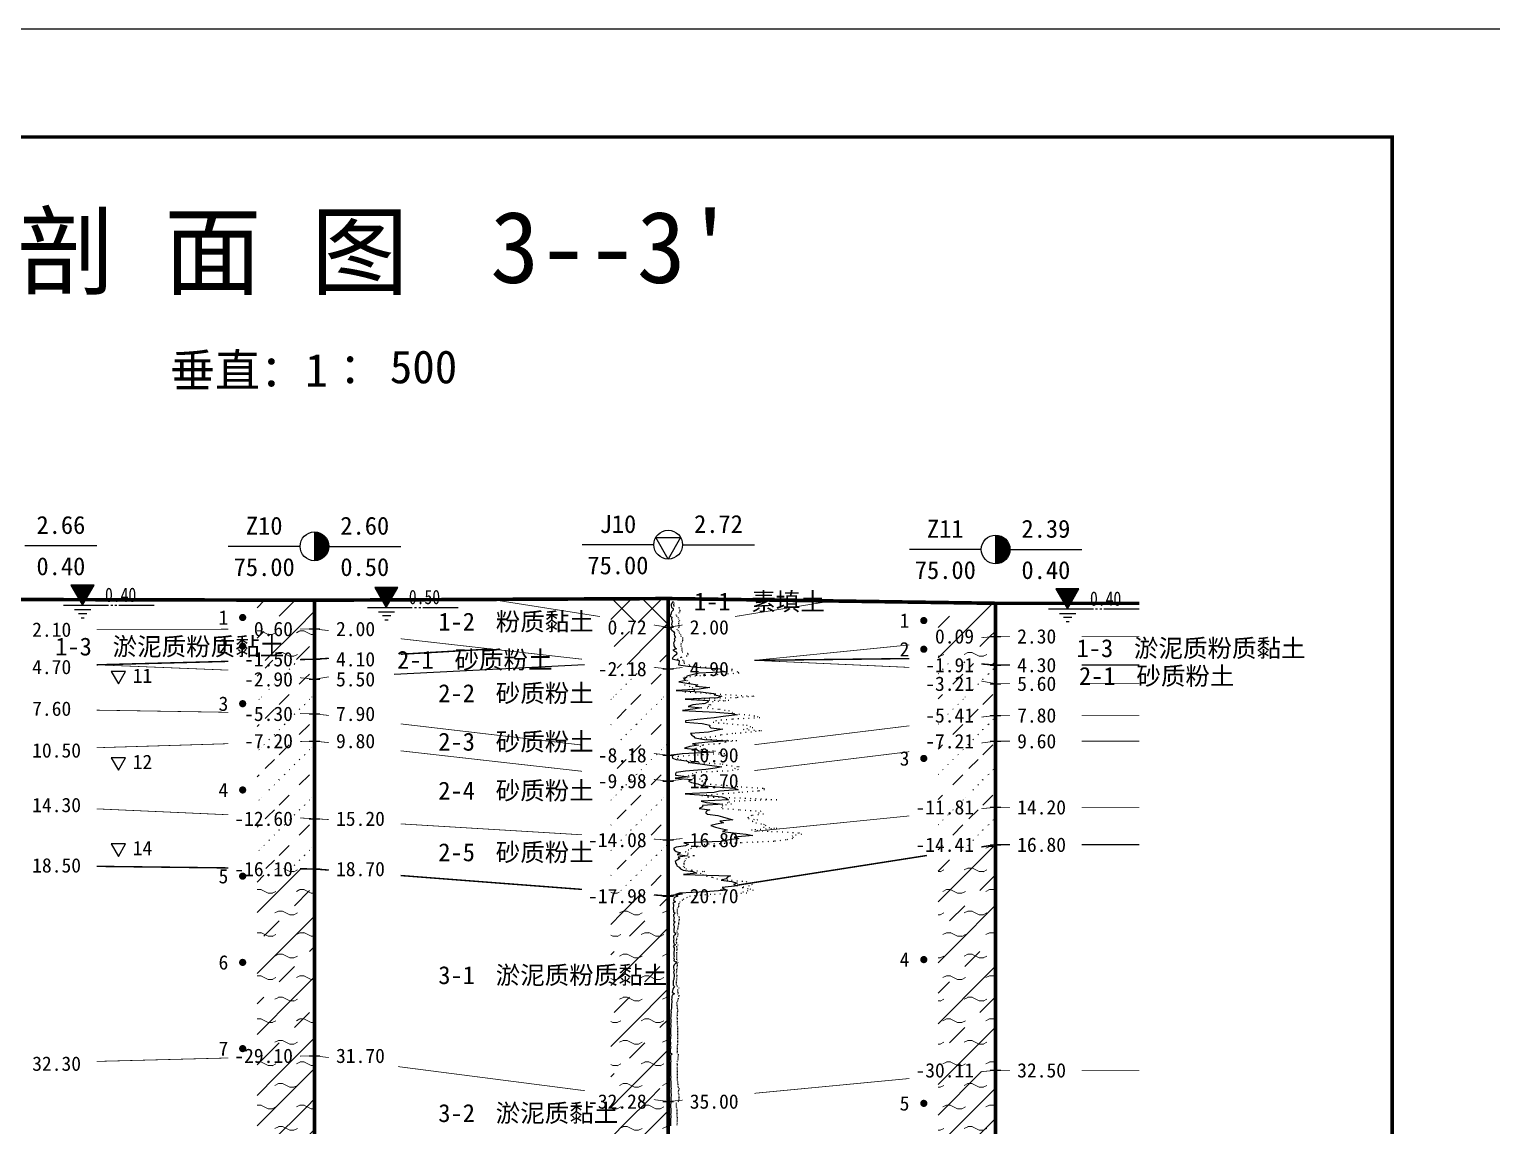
# Model space of a CAD drawing. Extents: x -37 to 3540, y -1485 to 297.
# Drawn here: x 1099 to 1302.6, y 144.4 to 297 of the extents above; entities that cross this region are included whole.
import ezdxf
from ezdxf.enums import TextEntityAlignment as Align

# ---------------------------------------------------------------- set-up
doc = ezdxf.new("R2010")
doc.units = 0
doc.linetypes.add('DOT', pattern=[6.35, 0, -6.35])
doc.layers.get('0').update_dxf_attribs({"linetype": 'CONTINUOUS'})
for name, color, linetype in [('CURVE', 200, 'CONTINUOUS'), ('FRAME', 7, 'CONTINUOUS'), ('HOLE', 41, 'CONTINUOUS'), ('SAMPLE', 1, 'CONTINUOUS'), ('STRATUM', 241, 'CONTINUOUS')]:
    doc.layers.add(name, color=color, linetype=linetype)
doc.layers.add('HATCH', color=7, linetype='CONTINUOUS', lineweight=13)
doc.styles.add('ST', font='')
doc.styles.get('ST').set_extended_font_data('SimSun')
pattern_1 = [(45, (888.7487, 0), (-4.24264, 4.24264), [10, 0]), (45, (889.8097, -3.182), (-2.12132, 6.36396), [3, -3])]
pattern_2 = [(45, (888.7487, 0), (-4.24264, 4.24264), [10, 0]), (45, (889.8097, -3.182), (-2.12132, 6.36396), [3, -3]), (26.565, (889.8228, -0.2536), (5.999823, 5.999812), [0.567, -12.849]), (0, (889.256, -0.2536), (0, 6), [0.567, -5.433]), (26.565, (887.1674, 0), (5.999823, 5.999812), [0.567, -12.849]), (0, (887.6745, 0.2536), (0, 6), [0.567, -5.433]), (153.435, (889.2558, -0.2536), (-5.999818, -5e-06), [1.134, -12.2826]), (26.565, (892.8228, 2.7464), (5.999823, 5.999812), [0.567, -12.849]), (0, (892.256, 2.7464), (0, 6), [0.567, -5.433]), (26.565, (890.1674, 3), (5.999823, 5.999812), [0.567, -12.849]), (0, (890.6745, 3.2536), (0, 6), [0.567, -5.433]), (153.435, (892.2558, 2.7464), (-5.999818, -5e-06), [1.134, -12.2826])]
pattern_3 = [(45, (888.7487, 0), (-7e-07, 6.99998), [1.97196, -7.92754]), (45, (891.5615, 2.829), (-7e-07, 6.99998), [1.99367, -7.90583]), (45, (893.816, 5.082), (-7e-07, 6.99998), [1.81361, -8.08588]), (26.56505, (888.7487, 3.5), (7, 7), [0.0965, -15.55598]), (36.8699, (889.4487, 4.2), (7, 7), [0.19775, -34.80225]), (315, (892.2487, 6.976), (6.99998, 1e-06), [0.03305, -9.86644]), (26.56505, (892.2487, 0), (7, 7), [0.14475, -15.50773]), (26.56505, (892.9487, 0.7), (7, 7), [0.10528, -15.5472]), (90, (893.299, 1.05), (-7, -5e-07), [0.02877, -6.97123]), (26.56505, (893.6487, 1.4), (7, 7), [0.09101, -31.21394]), (36.8699, (894.3487, 2.1), (7, 7), [0.11069, -34.88931]), (45, (895.0487, 2.8), (-2e-07, 6.99998), [0.10911, -9.79038]), (315, (895.663, 3.548), (6.99998, 1e-06), [0.03305, -9.86644]), (36.8699, (890.1487, 4.9), (7, 7), [0.10224, -34.89776]), (53.1301, (890.8487, 5.6), (14, 21), [0.13438, -34.86562]), (53.1301, (891.5487, 6.3), (14, 21), [0.12625, -34.87375])]
pattern_4 = [(45, (888.7487, 0), (-2.12132, 2.12132), [10, 0]), (26.565, (889.8228, -0.2536), (5.999823, 5.999812), [0.567, -12.849]), (0, (889.256, -0.2536), (0, 6), [0.567, -5.433]), (26.565, (887.1674, 0), (5.999823, 5.999812), [0.567, -12.849]), (0, (887.6745, 0.2536), (0, 6), [0.567, -5.433]), (153.435, (889.2558, -0.2536), (-5.999818, -5e-06), [1.134, -12.2826]), (26.565, (892.8228, 2.7464), (5.999823, 5.999812), [0.567, -12.849]), (0, (892.256, 2.7464), (0, 6), [0.567, -5.433]), (26.565, (890.1674, 3), (5.999823, 5.999812), [0.567, -12.849]), (0, (890.6745, 3.2536), (0, 6), [0.567, -5.433]), (153.435, (892.2558, 2.7464), (-5.999818, -5e-06), [1.134, -12.2826])]

# ---------------------------------------------------------------- blocks, each defined once
blk = doc.blocks.new('图头_剖面图A3')
at = {"style": 'ST'}
for s, height, p in [('工 程 地 质 剖 面 图', 10, (-15.09, 10.79)), ('比例尺：水平：1∶            垂直：1∶', 4.6, (-11.5, -5.76))]:
    blk.add_text(s, height=height, dxfattribs=at).set_placement(p, align=Align.MIDDLE_CENTER)
for tag, height, p in [('01_剖面号', 10, (64.41, 11.39)), ('02_横向比例', 4.6, (-18.82, -5.99)), ('03＿纵向比例', 4.6, (50.43, -5.28))]:
    blk.add_attdef(tag, text='', height=height, dxfattribs=at).set_placement(p, align=Align.MIDDLE_LEFT)
blk = doc.blocks.new('H_sam_hole')
blk.add_line((0, 2), (0, -2))
at = {"const_width": 2}
blk.add_lwpolyline([(0, -1, 0.414214), (1, 0, 0.414214), (0, 1, 1)], format="xyb", dxfattribs=at)
blk.add_circle((0, 0), 2)
blk = doc.blocks.new('H_cpt_hole')
for p, q in [((-1.73, 1), (1.73, 1)), ((0, -2), (-1.73, 1)), ((1.73, 1), (0, -2))]:
    blk.add_line(p, q)
blk.add_circle((0, 0), 2)
blk = doc.blocks.new('SampleSoilUndisturbed')
at = {"const_width": 0.5}
blk.add_lwpolyline([(-0.25, 0, 1), (0.25, 0, 1)], format="xyb", close=True, dxfattribs=at)
blk = doc.blocks.new('TrigonHollow')
blk.add_lwpolyline([(0, -1.15), (1, 0.58), (-1, 0.58)], close=True)
blk = doc.blocks.new('Gwl')
blk.add_lwpolyline([(0, 0, 0, 3.22, 0), (0, 2.79, 3.22, 3.22, 0)], format="xyseb")
blk.add_lwpolyline([(0, 0), (1.61, 2.79), (-1.61, 2.79)], close=True)
for points in [[(-2.63, 0), (3.61, 0)], [(3.93, 0), (4.21, 0)], [(4.53, 0), (4.8, 0)], [(5.09, 0), (9.99, 0)], [(-1.09, -0.61), (1.16, -0.61)], [(-0.54, -1.14), (0.61, -1.14)], [(-0.19, -1.74), (0.26, -1.74)]]:
    blk.add_lwpolyline(points)
at = {"style": 'ST', "width": 0.8}
blk.add_attdef('*GWL', (3.14, 0.45), '', height=2, dxfattribs=at)

msp = doc.modelspace()

# ---------------------------------------------------------------- hatches: boundary and pattern name
at = {"layer": 'HATCH'}
h = msp.add_hatch(dxfattribs=at)
h.set_pattern_fill('FZNT', color=32, style=0)
h.set_pattern_definition(pattern_1)
h.paths.add_polyline_path([(1138.69, 217.53), (1130.69, 217.55), (1130.69, 213.51), (1138.69, 213.53)])
h.paths.add_polyline_path([(1129.48, 212.04), (1136.18, 212.04), (1136.18, 214.97), (1129.48, 214.97)], flags=9)
h = msp.add_hatch(dxfattribs=at)
h.set_pattern_fill('STT', color=50, style=0)
h.set_pattern_definition([(45, (888.7487, 0), (-2.12132, 2.12132), [10, 0]), (135, (888.7487, 0), (-2.12132, -2.12132), [10, 0])])
h.paths.add_polyline_path([(1187.94, 217.76), (1179.94, 217.72), (1179.94, 215.02), (1187.94, 213.76)])
h.paths.add_polyline_path([(1178.73, 212.27), (1185.43, 212.27), (1185.43, 215.21), (1178.73, 215.21)], flags=9)
h = msp.add_hatch(dxfattribs=at)
h.set_pattern_fill('FZNT', color=32, style=0)
h.set_pattern_definition(pattern_1)
h.paths.add_polyline_path([(1233.53, 217.1), (1225.53, 217.22), (1225.53, 211.71), (1233.53, 212.5)])
h.paths.add_polyline_path([(1224.32, 211.02), (1231.02, 211.02), (1231.02, 213.95), (1224.32, 213.95)], flags=9)
h = msp.add_hatch(dxfattribs=at)
h.set_pattern_fill('YNFNT', color=251, style=0)
h.set_pattern_definition(pattern_2)
h.paths.add_polyline_path([(1138.69, 213.53), (1130.69, 213.51), (1130.69, 209.12), (1138.69, 209.32)])
h.paths.add_polyline_path([(1128.05, 207.84), (1136.18, 207.84), (1136.18, 210.77), (1128.05, 210.77)], flags=9)
h.paths.add_polyline_path([(1129.48, 212.04), (1136.18, 212.04), (1136.18, 214.97), (1129.48, 214.97)], flags=9)
h = msp.add_hatch(dxfattribs=at)
h.set_pattern_fill('FZNT', color=32, style=0)
h.set_pattern_definition(pattern_1)
h.paths.add_polyline_path([(1187.94, 213.76), (1179.94, 215.02), (1179.94, 208.86), (1187.94, 207.96)])
h.paths.add_polyline_path([(1154.49, 208.75), (1181.16, 208.75), (1181.16, 213.69), (1154.49, 213.69)], flags=9)
h.paths.add_polyline_path([(1177.3, 206.47), (1185.43, 206.47), (1185.43, 209.41), (1177.3, 209.41)], flags=9)
h.paths.add_polyline_path([(1178.73, 212.27), (1185.43, 212.27), (1185.43, 215.21), (1178.73, 215.21)], flags=9)
h = msp.add_hatch(dxfattribs=at)
h.set_pattern_fill('YNFNT', color=251, style=0)
h.set_pattern_definition(pattern_2)
h.paths.add_polyline_path([(1233.53, 212.5), (1225.53, 211.71), (1225.53, 209.11), (1233.53, 208.5)])
h.paths.add_polyline_path([(1224.94, 207.08), (1231.52, 207.08), (1231.52, 210.72), (1224.94, 210.72)], flags=9)
h.paths.add_polyline_path([(1224.94, 207.85), (1231.52, 207.85), (1231.52, 211.52), (1224.94, 211.52)], flags=9)
h.paths.add_polyline_path([(1222.89, 207.02), (1231.02, 207.02), (1231.02, 209.95), (1222.89, 209.95)], flags=9)
h.paths.add_polyline_path([(1224.32, 211.02), (1231.02, 211.02), (1231.02, 213.95), (1224.32, 213.95)], flags=9)
h = msp.add_hatch(dxfattribs=at)
h.set_pattern_fill('SZFT', color=52, style=0)
h.set_pattern_definition(pattern_3)
h.paths.add_polyline_path([(1138.69, 209.32), (1130.69, 209.12), (1130.69, 207.38), (1138.69, 206.53)])
h.paths.add_polyline_path([(1128.05, 205.04), (1136.18, 205.04), (1136.18, 207.97), (1128.05, 207.97)], flags=9)
h.paths.add_polyline_path([(1128.05, 207.84), (1136.18, 207.84), (1136.18, 210.77), (1128.05, 210.77)], flags=9)
h = msp.add_hatch(dxfattribs=at)
h.set_pattern_fill('SZFT', color=52, style=0)
h.set_pattern_definition(pattern_3)
h.paths.add_polyline_path([(1233.53, 208.5), (1225.53, 209.11), (1225.53, 207.42), (1233.53, 205.91)])
h.paths.add_polyline_path([(1224.94, 207.08), (1231.52, 207.08), (1231.52, 210.72), (1224.94, 210.72)], flags=9)
h.paths.add_polyline_path([(1224.94, 207.85), (1231.52, 207.85), (1231.52, 211.52), (1224.94, 211.52)], flags=9)
h.paths.add_polyline_path([(1222.89, 204.42), (1231.02, 204.42), (1231.02, 207.35), (1222.89, 207.35)], flags=9)
h.paths.add_polyline_path([(1222.89, 207.02), (1231.02, 207.02), (1231.02, 209.95), (1222.89, 209.95)], flags=9)
h = msp.add_hatch(dxfattribs=at)
h.set_pattern_fill('SZFT', color=52, style=0)
h.set_pattern_definition(pattern_3)
h.paths.add_polyline_path([(1138.69, 206.53), (1130.69, 207.38), (1130.69, 201.86), (1138.69, 201.72)])
h.paths.add_polyline_path([(1128.05, 200.24), (1136.18, 200.24), (1136.18, 203.17), (1128.05, 203.17)], flags=9)
h.paths.add_polyline_path([(1128.05, 205.04), (1136.18, 205.04), (1136.18, 207.97), (1128.05, 207.97)], flags=9)
h = msp.add_hatch(dxfattribs=at)
h.set_pattern_fill('SZFT', color=52, style=0)
h.set_pattern_definition(pattern_3)
h.paths.add_polyline_path([(1187.94, 207.96), (1179.94, 208.86), (1179.94, 196.9), (1187.94, 195.96)])
h.paths.add_polyline_path([(1177.3, 194.47), (1185.43, 194.47), (1185.43, 197.41), (1177.3, 197.41)], flags=9)
h.paths.add_polyline_path([(1177.3, 206.47), (1185.43, 206.47), (1185.43, 209.41), (1177.3, 209.41)], flags=9)
h = msp.add_hatch(dxfattribs=at)
h.set_pattern_fill('SZFT', color=52, style=0)
h.set_pattern_definition(pattern_3)
h.paths.add_polyline_path([(1233.53, 205.91), (1225.53, 207.42), (1225.53, 200.53), (1233.53, 201.5)])
h.paths.add_polyline_path([(1222.89, 200.02), (1231.01, 200.02), (1231.01, 202.94), (1222.89, 202.94)], flags=9)
h.paths.add_polyline_path([(1222.89, 204.42), (1231.02, 204.42), (1231.02, 207.35), (1222.89, 207.35)], flags=9)
h = msp.add_hatch(dxfattribs=at)
h.set_pattern_fill('SZFT', color=52, style=0)
h.set_pattern_definition(pattern_3)
h.paths.add_polyline_path([(1138.69, 201.72), (1130.69, 201.86), (1130.69, 197.68), (1138.69, 197.93)])
h.paths.add_polyline_path([(1128.05, 196.44), (1136.18, 196.44), (1136.18, 199.37), (1128.05, 199.37)], flags=9)
h.paths.add_polyline_path([(1128.05, 200.24), (1136.18, 200.24), (1136.18, 203.17), (1128.05, 203.17)], flags=9)
h = msp.add_hatch(dxfattribs=at)
h.set_pattern_fill('SZFT', color=52, style=0)
h.set_pattern_definition(pattern_3)
h.paths.add_polyline_path([(1233.53, 201.5), (1225.53, 200.53), (1225.53, 196.93), (1233.53, 197.91)])
h.paths.add_polyline_path([(1222.89, 196.42), (1231.01, 196.42), (1231.01, 199.34), (1222.89, 199.34)], flags=9)
h.paths.add_polyline_path([(1222.89, 200.02), (1231.01, 200.02), (1231.01, 202.94), (1222.89, 202.94)], flags=9)
h = msp.add_hatch(dxfattribs=at)
h.set_pattern_fill('SZFT', color=52, style=0)
h.set_pattern_definition(pattern_3)
h.paths.add_polyline_path([(1138.69, 197.93), (1130.69, 197.68), (1130.69, 187.49), (1138.69, 187.12)])
h.paths.add_polyline_path([(1126.62, 185.64), (1136.18, 185.64), (1136.18, 188.57), (1126.62, 188.57)], flags=9)
h.paths.add_polyline_path([(1128.05, 196.44), (1136.18, 196.44), (1136.18, 199.37), (1128.05, 199.37)], flags=9)
h = msp.add_hatch(dxfattribs=at)
h.set_pattern_fill('SZFT', color=52, style=0)
h.set_pattern_definition(pattern_3)
h.paths.add_polyline_path([(1233.53, 197.91), (1225.53, 196.93), (1225.53, 187.91), (1233.53, 188.71)])
h.paths.add_polyline_path([(1221.46, 187.22), (1231.02, 187.22), (1231.02, 190.15), (1221.46, 190.15)], flags=9)
h.paths.add_polyline_path([(1222.89, 196.42), (1231.01, 196.42), (1231.01, 199.34), (1222.89, 199.34)], flags=9)
h = msp.add_hatch(dxfattribs=at)
h.set_pattern_fill('SZFT', color=52, style=0)
h.set_pattern_definition(pattern_3)
h.paths.add_polyline_path([(1187.94, 195.96), (1179.94, 196.9), (1179.94, 193.26), (1187.94, 192.36)])
h.paths.add_polyline_path([(1177.3, 190.87), (1185.43, 190.87), (1185.43, 193.81), (1177.3, 193.81)], flags=9)
h.paths.add_polyline_path([(1177.3, 194.47), (1185.43, 194.47), (1185.43, 197.41), (1177.3, 197.41)], flags=9)
h = msp.add_hatch(dxfattribs=at)
h.set_pattern_fill('SZFT', color=52, style=0)
h.set_pattern_definition(pattern_3)
h.paths.add_polyline_path([(1187.94, 192.36), (1179.94, 193.26), (1179.94, 184.64), (1187.94, 184.16)])
h.paths.add_polyline_path([(1175.87, 182.67), (1185.43, 182.67), (1185.43, 185.61), (1175.87, 185.61)], flags=9)
h.paths.add_polyline_path([(1177.3, 190.87), (1185.43, 190.87), (1185.43, 193.81), (1177.3, 193.81)], flags=9)
h = msp.add_hatch(dxfattribs=at)
h.set_pattern_fill('SZFT', color=52, style=0)
h.set_pattern_definition(pattern_3)
h.paths.add_polyline_path([(1233.53, 188.71), (1225.53, 187.91), (1225.53, 182.25), (1233.53, 183.5)])
h.paths.add_polyline_path([(1221.46, 182.02), (1231.01, 182.02), (1231.01, 184.94), (1221.46, 184.94)], flags=9)
h.paths.add_polyline_path([(1221.46, 187.22), (1231.02, 187.22), (1231.02, 190.15), (1221.46, 190.15)], flags=9)
h = msp.add_hatch(dxfattribs=at)
h.set_pattern_fill('SZFT', color=52, style=0)
h.set_pattern_definition(pattern_3)
h.paths.add_polyline_path([(1138.69, 187.12), (1130.69, 187.49), (1130.69, 180.22), (1138.69, 180.12)])
h.paths.add_polyline_path([(1126.62, 178.64), (1136.18, 178.64), (1136.18, 181.57), (1126.62, 181.57)], flags=9)
h.paths.add_polyline_path([(1126.62, 185.64), (1136.18, 185.64), (1136.18, 188.57), (1126.62, 188.57)], flags=9)
h = msp.add_hatch(dxfattribs=at)
h.set_pattern_fill('SZFT', color=52, style=0)
h.set_pattern_definition(pattern_3)
h.paths.add_polyline_path([(1187.94, 184.16), (1179.94, 184.64), (1179.94, 176.97), (1187.94, 176.36)])
h.paths.add_polyline_path([(1175.87, 174.87), (1185.43, 174.87), (1185.43, 177.81), (1175.87, 177.81)], flags=9)
h.paths.add_polyline_path([(1175.87, 182.67), (1185.43, 182.67), (1185.43, 185.61), (1175.87, 185.61)], flags=9)
h = msp.add_hatch(dxfattribs=at)
h.set_pattern_fill('YNFNT', color=251, style=0)
h.set_pattern_definition(pattern_2)
h.paths.add_polyline_path([(1233.53, 183.5), (1225.53, 182.25), (1225.53, 151.34), (1233.53, 152.1)])
h.paths.add_polyline_path([(1221.46, 150.62), (1231.02, 150.62), (1231.02, 153.55), (1221.46, 153.55)], flags=9)
h.paths.add_polyline_path([(1221.46, 182.02), (1231.01, 182.02), (1231.01, 184.94), (1221.46, 184.94)], flags=9)
h = msp.add_hatch(dxfattribs=at)
h.set_pattern_fill('YNFNT', color=251, style=0)
h.set_pattern_definition(pattern_2)
h.paths.add_polyline_path([(1138.69, 180.12), (1130.69, 180.22), (1130.69, 153.92), (1138.69, 154.12)])
h.paths.add_polyline_path([(1126.62, 152.64), (1136.18, 152.64), (1136.18, 155.57), (1126.62, 155.57)], flags=9)
h.paths.add_polyline_path([(1126.62, 178.64), (1136.18, 178.64), (1136.18, 181.57), (1126.62, 181.57)], flags=9)
h = msp.add_hatch(dxfattribs=at)
h.set_pattern_fill('YNFNT', color=251, style=0)
h.set_pattern_definition(pattern_2)
h.paths.add_polyline_path([(1187.94, 176.36), (1179.94, 176.97), (1179.94, 148.79), (1187.94, 147.76)])
h.paths.add_polyline_path([(1163.11, 162.92), (1189.78, 162.92), (1189.78, 167.86), (1163.11, 167.86)], flags=9)
h.paths.add_polyline_path([(1175.87, 146.27), (1185.43, 146.27), (1185.43, 149.21), (1175.87, 149.21)], flags=9)
h.paths.add_polyline_path([(1175.87, 174.87), (1185.43, 174.87), (1185.43, 177.81), (1175.87, 177.81)], flags=9)
h = msp.add_hatch(dxfattribs=at)
h.set_pattern_fill('YNNT', color=251, style=0)
h.set_pattern_definition(pattern_4)
h.paths.add_polyline_path([(1138.69, 154.12), (1130.69, 153.92), (1130.69, 141.91), (1138.69, 141.93)])
h.paths.add_polyline_path([(1126.62, 140.44), (1136.18, 140.44), (1136.18, 143.37), (1126.62, 143.37)], flags=9)
h.paths.add_polyline_path([(1126.62, 152.64), (1136.18, 152.64), (1136.18, 155.57), (1126.62, 155.57)], flags=9)
h = msp.add_hatch(dxfattribs=at)
h.set_pattern_fill('YNNT', color=251, style=0)
h.set_pattern_definition(pattern_4)
h.paths.add_polyline_path([(1233.53, 152.1), (1225.53, 151.34), (1225.53, 141.8), (1233.53, 142.71)])
h.paths.add_polyline_path([(1221.46, 141.22), (1231.02, 141.22), (1231.02, 144.15), (1221.46, 144.15)], flags=9)
h.paths.add_polyline_path([(1221.46, 150.62), (1231.02, 150.62), (1231.02, 153.55), (1221.46, 153.55)], flags=9)
h = msp.add_hatch(dxfattribs=at)
h.set_pattern_fill('YNNT', color=251, style=0)
h.set_pattern_definition(pattern_4)
h.paths.add_polyline_path([(1187.94, 147.76), (1179.94, 148.79), (1179.94, 138.27), (1187.94, 137.56)])
h.paths.add_polyline_path([(1163.12, 143.73), (1182.62, 143.73), (1182.62, 148.62), (1163.12, 148.62)], flags=9)
h.paths.add_polyline_path([(1175.87, 136.07), (1185.43, 136.07), (1185.43, 139.01), (1175.87, 139.01)], flags=9)
h.paths.add_polyline_path([(1175.87, 146.27), (1185.43, 146.27), (1185.43, 149.21), (1175.87, 149.21)], flags=9)

# ---------------------------------------------------------------- linework, layer by layer
at = {"layer": 'CURVE', "color": 30, "linetype": 'Continuous'}
msp.add_lwpolyline([(1188.53, 217.36), (1188.49, 217.16), (1188.34, 216.96), (1188.36, 216.76), (1188.41, 216.56), (1188.65, 216.36), (1188.63, 216.16), (1188.43, 215.96), (1188.37, 215.76), (1188.31, 215.56), (1188.17, 215.36), (1188.43, 215.16), (1188.38, 214.96), (1188.46, 214.76), (1188.52, 214.56), (1188.45, 214.36), (1188.42, 214.16), (1188.48, 213.96), (1188.47, 213.76), (1188.25, 213.56), (1188.43, 213.36), (1188.69, 213.16), (1188.81, 212.96), (1188.76, 212.76), (1188.84, 212.56), (1188.94, 212.36), (1188.77, 212.16), (1188.88, 211.96), (1188.79, 211.76), (1188.66, 211.56), (1188.71, 211.36), (1188.72, 211.16), (1188.85, 210.96), (1189.09, 210.76), (1188.58, 210.56), (1189, 210.36), (1189.12, 210.16), (1189.1, 209.96), (1188.75, 209.76), (1188.6, 209.56), (1188.49, 209.36), (1189.48, 209.16), (1189.45, 208.96), (1189.42, 208.76), (1189.39, 208.56), (1190.69, 208.36), (1192.44, 208.16), (1195.32, 207.96), (1195.28, 207.76), (1196.04, 207.56), (1192.26, 207.36), (1191.26, 207.16), (1190.54, 206.96), (1190.49, 206.76), (1190.1, 206.56), (1190.43, 206.36), (1189.42, 206.16), (1190.81, 205.96), (1192.07, 205.76), (1191.73, 205.56), (1193.75, 205.36), (1192.25, 205.16), (1189.06, 204.96), (1192.45, 204.76), (1194.28, 204.56), (1194.35, 204.36), (1195.39, 204.16), (1194.81, 203.96), (1190.3, 203.76), (1193.56, 203.56), (1193.4, 203.36), (1193.09, 203.16), (1191.37, 202.96), (1190.74, 202.76), (1192.62, 202.56), (1191.35, 202.36), (1189.93, 202.16), (1194.58, 201.96), (1196.84, 201.76), (1197.55, 201.56), (1195.6, 201.36), (1194.32, 201.16), (1192.38, 200.96), (1190.34, 200.76), (1190.34, 200.56), (1192.69, 200.36), (1193.75, 200.16), (1193.71, 199.96), (1193.88, 199.76), (1195.55, 199.56), (1194.38, 199.36), (1193.53, 199.16), (1191.05, 198.96), (1191.25, 198.76), (1191.53, 198.56), (1191.67, 198.36), (1192.99, 198.16), (1196.37, 197.96), (1193.45, 197.76), (1191.31, 197.56), (1192.18, 197.36), (1190.94, 197.16), (1190.22, 196.96), (1191.95, 196.76), (1192.14, 196.56), (1194.29, 196.36), (1189.92, 196.16), (1188.71, 195.96), (1188.5, 195.76), (1188.56, 195.56), (1189.05, 195.36), (1190.49, 195.16), (1190.96, 194.96), (1192.37, 194.76), (1193.71, 194.56), (1195.43, 194.36), (1194.48, 194.16), (1193.19, 193.96), (1190.37, 193.76), (1189.04, 193.56), (1188.94, 193.36), (1188.98, 193.16), (1190.88, 192.96), (1188.92, 192.76), (1191.28, 192.56), (1190.79, 192.36), (1191.18, 192.16), (1192.05, 191.96), (1192.61, 191.76), (1194.53, 191.56), (1197.17, 191.36), (1197.68, 191.16), (1195.09, 190.96), (1194.32, 190.76), (1190.29, 190.56), (1193.61, 190.36), (1195.43, 190.16), (1196.01, 189.96), (1196.32, 189.76), (1192.51, 189.56), (1193.26, 189.36), (1195.53, 189.16), (1192.74, 188.96), (1192.74, 188.76), (1192.27, 188.56), (1193.75, 188.36), (1193.24, 188.16), (1193.18, 187.96), (1193.43, 187.76), (1194.87, 187.56), (1195.48, 187.36), (1196.3, 187.16), (1196.93, 186.96), (1195.11, 186.76), (1195.63, 186.56), (1194.65, 186.36), (1193.89, 186.16), (1194.53, 185.96), (1195.28, 185.76), (1196.16, 185.56), (1195.49, 185.36), (1197.05, 185.16), (1198.79, 184.96), (1199.74, 184.76), (1197.14, 184.56), (1197.79, 184.36), (1196.48, 184.16), (1195.35, 183.96), (1190.14, 183.76), (1190.77, 183.56), (1190.33, 183.36), (1189.04, 183.16), (1188.68, 182.96), (1188.83, 182.76), (1189.04, 182.56), (1189.66, 182.36), (1189.17, 182.16), (1190.64, 181.96), (1189.32, 181.76), (1189.57, 181.56), (1189.17, 181.36), (1188.93, 181.16), (1188.96, 180.96), (1189.1, 180.76), (1189.14, 180.56), (1189.46, 180.36), (1189.67, 180.16), (1190.03, 179.96), (1191.35, 179.76), (1191.94, 179.56), (1190.08, 179.36), (1196.62, 179.16), (1196.2, 178.96), (1196.02, 178.76), (1195.3, 178.56), (1196.81, 178.36), (1197.54, 178.16), (1197.04, 177.96), (1197.58, 177.76), (1195.45, 177.56), (1195.72, 177.36), (1196.14, 177.16), (1193.14, 176.96), (1189.52, 176.76), (1188.96, 176.56), (1189.28, 176.36), (1188.79, 176.16), (1188.72, 175.96), (1188.66, 175.76), (1188.95, 175.56), (1188.6, 175.36), (1188.67, 175.16), (1188.68, 174.96), (1188.63, 174.76), (1188.64, 174.56), (1188.66, 174.36), (1188.68, 174.16), (1188.92, 173.96), (1188.66, 173.76), (1188.69, 173.56), (1188.75, 173.36), (1188.71, 173.16), (1188.69, 172.96), (1188.92, 172.76), (1188.74, 172.56), (1188.69, 172.36), (1188.77, 172.16), (1188.75, 171.96), (1188.74, 171.76), (1188.71, 171.56), (1188.72, 171.36), (1189.02, 171.16), (1188.85, 170.96), (1188.69, 170.76), (1188.69, 170.56), (1188.72, 170.36), (1188.69, 170.16), (1188.69, 169.96), (1188.71, 169.76), (1188.95, 169.56), (1188.65, 169.36), (1188.77, 169.16), (1188.75, 168.96), (1188.78, 168.76), (1188.74, 168.56), (1188.72, 168.36), (1188.72, 168.16), (1188.75, 167.96), (1188.7, 167.76), (1188.75, 167.56), (1188.73, 167.36), (1189.08, 167.16), (1188.96, 166.96), (1188.76, 166.76), (1188.68, 166.56), (1188.68, 166.36), (1188.72, 166.16), (1188.79, 165.96), (1188.69, 165.76), (1188.72, 165.56), (1188.77, 165.36), (1188.76, 165.16), (1188.72, 164.96), (1188.71, 164.76), (1188.65, 164.56), (1188.62, 164.36), (1188.63, 164.16), (1188.61, 163.96), (1188.8, 163.76), (1188.69, 163.56), (1188.58, 163.36), (1188.53, 163.16), (1188.48, 162.96), (1188.81, 162.76), (1188.48, 162.56), (1188.47, 162.36), (1188.45, 162.16), (1188.42, 161.96), (1188.43, 161.76), (1188.43, 161.56), (1188.4, 161.36), (1188.42, 161.16), (1188.41, 160.96), (1188.39, 160.76), (1188.37, 160.56), (1188.33, 160.36), (1188.36, 160.16), (1188.33, 159.96), (1188.3, 159.76), (1188.32, 159.56), (1188.26, 159.36), (1188.29, 159.16), (1188.31, 158.96), (1188.29, 158.76), (1188.26, 158.56), (1188.29, 158.36), (1188.29, 158.16), (1188.28, 157.96), (1188.26, 157.76), (1188.28, 157.56), (1188.25, 157.36), (1188.26, 157.16), (1188.3, 156.96), (1188.26, 156.76), (1188.25, 156.56), (1188.22, 156.36), (1188.23, 156.16), (1188.26, 155.96), (1188.24, 155.76), (1188.23, 155.56), (1188.29, 155.36), (1188.24, 155.16), (1188.21, 154.96), (1188.23, 154.76), (1188.21, 154.56), (1188.48, 154.36), (1188.26, 154.16), (1188.26, 153.96), (1188.26, 153.76), (1188.28, 153.56), (1188.29, 153.36), (1188.27, 153.16), (1188.27, 152.96), (1188.25, 152.76), (1188.26, 152.56), (1188.26, 152.36), (1188.28, 152.16), (1188.26, 151.96), (1188.25, 151.76), (1188.28, 151.56), (1188.27, 151.36), (1188.3, 151.16), (1188.27, 150.96), (1188.24, 150.76), (1188.3, 150.56), (1188.33, 150.36), (1188.3, 150.16), (1188.32, 149.96), (1188.33, 149.76), (1188.34, 149.56), (1188.29, 149.36), (1188.32, 149.16), (1188.33, 148.96), (1188.36, 148.76), (1188.34, 148.56), (1188.3, 148.36), (1188.32, 148.16), (1188.31, 147.96), (1188.3, 147.76), (1188.31, 147.56), (1188.26, 147.36), (1188.26, 147.16), (1188.28, 146.96), (1188.33, 146.76), (1188.32, 146.56), (1188.31, 146.36), (1188.33, 146.16), (1188.27, 145.96), (1188.3, 145.76), (1188.3, 145.56), (1188.26, 145.36), (1188.27, 145.16), (1188.25, 144.96), (1188.26, 144.76), (1188.26, 144.56), (1188.28, 144.36)], dxfattribs=at)
at = {"layer": 'CURVE', "color": 100, "linetype": 'DOT', "ltscale": 0.1}
msp.add_lwpolyline([(1188.63, 217.36), (1188.74, 217.16), (1188.7, 216.96), (1188.7, 216.76), (1189.41, 216.56), (1189.49, 216.36), (1189.58, 216.16), (1189.56, 215.96), (1189.46, 215.76), (1189, 215.56), (1189.11, 215.36), (1189.29, 215.16), (1189.37, 214.96), (1189.53, 214.76), (1189.42, 214.56), (1189.36, 214.36), (1189.37, 214.16), (1189.43, 213.96), (1189.47, 213.76), (1189.15, 213.56), (1189.29, 213.36), (1189.42, 213.16), (1189.5, 212.96), (1189.65, 212.76), (1189.68, 212.56), (1189.93, 212.36), (1189.92, 212.16), (1189.91, 211.96), (1189.92, 211.76), (1189.73, 211.56), (1189.68, 211.36), (1189.7, 211.16), (1189.8, 210.96), (1189.85, 210.76), (1189.78, 210.56), (1189.87, 210.36), (1190.61, 210.16), (1190.72, 209.96), (1190.56, 209.76), (1189.68, 209.56), (1189.21, 209.36), (1190.09, 209.16), (1190.1, 208.96), (1190.11, 208.76), (1190.86, 208.56), (1190.91, 208.36), (1193.86, 208.16), (1196.8, 207.96), (1196.77, 207.76), (1197.68, 207.56), (1197.77, 207.36), (1194.66, 207.16), (1191.76, 206.96), (1190.03, 206.76), (1190.11, 206.56), (1190.61, 206.36), (1190.83, 206.16), (1190.94, 205.96), (1190.22, 205.76), (1190.87, 205.56), (1191.3, 205.36), (1191.53, 205.16), (1191.63, 204.96), (1190.25, 204.76), (1193.72, 204.56), (1196.63, 204.36), (1199.86, 204.16), (1197.43, 203.96), (1190.69, 203.76), (1196.4, 203.56), (1193.5, 203.36), (1192.87, 203.16), (1193.87, 202.96), (1193.54, 202.76), (1193.38, 202.56), (1195.07, 202.36), (1196.33, 202.16), (1196.83, 201.96), (1197.05, 201.76), (1199.16, 201.56), (1200.31, 201.36), (1200.69, 201.16), (1196.85, 200.96), (1194.62, 200.76), (1194.19, 200.56), (1196.12, 200.36), (1198.85, 200.16), (1199.31, 199.96), (1199.72, 199.76), (1198.38, 199.56), (1200.94, 199.36), (1199.55, 199.16), (1196.91, 198.96), (1195.26, 198.76), (1194.59, 198.56), (1192.49, 198.36), (1193.9, 198.16), (1197.48, 197.96), (1195.88, 197.76), (1195.1, 197.56), (1192.7, 197.36), (1192.43, 197.16), (1191.79, 196.96), (1192.63, 196.76), (1194.39, 196.56), (1194.97, 196.36), (1195.77, 196.16), (1191.6, 195.96), (1189.33, 195.76), (1189.17, 195.56), (1189.65, 195.36), (1191.05, 195.16), (1190.71, 194.96), (1195.44, 194.76), (1196.03, 194.56), (1197.83, 194.36), (1197.17, 194.16), (1197.67, 193.96), (1196.3, 193.76), (1191.87, 193.56), (1191.38, 193.36), (1190.76, 193.16), (1190.63, 192.96), (1191.56, 192.76), (1193.43, 192.56), (1192.6, 192.36), (1192.88, 192.16), (1193.07, 191.96), (1196.09, 191.76), (1198.11, 191.56), (1201.24, 191.36), (1201.35, 191.16), (1200.49, 190.96), (1197.85, 190.76), (1195.54, 190.56), (1192.63, 190.36), (1193.49, 190.16), (1199.35, 189.96), (1203.06, 189.76), (1197.22, 189.56), (1196.16, 189.36), (1196.75, 189.16), (1195.53, 188.96), (1195.34, 188.76), (1195.49, 188.56), (1197.91, 188.36), (1200.82, 188.16), (1200.53, 187.96), (1201.23, 187.76), (1199.54, 187.56), (1199.05, 187.36), (1199.1, 187.16), (1200.37, 186.96), (1199.61, 186.76), (1200.13, 186.56), (1201.22, 186.36), (1201.55, 186.16), (1201.2, 185.96), (1203.06, 185.76), (1199.54, 185.56), (1202.33, 185.36), (1206.16, 185.16), (1206.5, 184.96), (1205.22, 184.76), (1205.34, 184.56), (1205.26, 184.36), (1204.32, 184.16), (1202.65, 183.96), (1198.06, 183.76), (1192.96, 183.56), (1193.14, 183.36), (1191.91, 183.16), (1191.15, 182.96), (1190.81, 182.76), (1190.32, 182.56), (1190.68, 182.36), (1190.63, 182.16), (1191.6, 181.96), (1190.79, 181.76), (1190.45, 181.56), (1190.31, 181.36), (1190.21, 181.16), (1190.12, 180.96), (1190.15, 180.76), (1190.03, 180.56), (1190.17, 180.36), (1190.38, 180.16), (1191.21, 179.96), (1193.01, 179.76), (1192.39, 179.56), (1192.73, 179.36), (1193.25, 179.16), (1194.11, 178.96), (1194.69, 178.76), (1196.75, 178.56), (1198.82, 178.36), (1198.98, 178.16), (1199.64, 177.96), (1199.2, 177.76), (1198.26, 177.56), (1199.32, 177.36), (1199.77, 177.16), (1198.31, 176.96), (1198.89, 176.76), (1193.89, 176.56), (1191, 176.36), (1190.6, 176.16), (1190.11, 175.96), (1189.92, 175.76), (1189.55, 175.56), (1189.42, 175.36), (1189.38, 175.16), (1189.37, 174.96), (1189.35, 174.76), (1189.19, 174.56), (1189.18, 174.36), (1189.21, 174.16), (1189.2, 173.96), (1189.24, 173.76), (1189.38, 173.56), (1189.45, 173.36), (1189.49, 173.16), (1189.46, 172.96), (1189.39, 172.76), (1189.36, 172.56), (1189.38, 172.36), (1189.31, 172.16), (1189.29, 171.96), (1189.27, 171.76), (1189.1, 171.56), (1189.15, 171.36), (1189.28, 171.16), (1189.26, 170.96), (1189.22, 170.76), (1189.11, 170.56), (1189.08, 170.36), (1189.07, 170.16), (1189.07, 169.96), (1189.09, 169.76), (1189.28, 169.56), (1189.11, 169.36), (1189.13, 169.16), (1189.16, 168.96), (1189.12, 168.76), (1189.11, 168.56), (1189.09, 168.36), (1189.08, 168.16), (1189.08, 167.96), (1189.1, 167.76), (1189.08, 167.56), (1189.13, 167.36), (1189.26, 167.16), (1189.2, 166.96), (1189.17, 166.76), (1189.17, 166.56), (1189.13, 166.36), (1189.11, 166.16), (1189.09, 165.96), (1189.09, 165.76), (1189.05, 165.56), (1189.12, 165.36), (1189.12, 165.16), (1189.09, 164.96), (1189.09, 164.76), (1189.07, 164.56), (1189.04, 164.36), (1189.04, 164.16), (1189.09, 163.96), (1189.18, 163.76), (1189.42, 163.56), (1189.25, 163.36), (1189.24, 163.16), (1189.27, 162.96), (1189.28, 162.76), (1189.43, 162.56), (1189.41, 162.36), (1189.35, 162.16), (1189.27, 161.96), (1189.26, 161.76), (1189.09, 161.56), (1189.13, 161.36), (1189.15, 161.16), (1189.17, 160.96), (1189.2, 160.76), (1189.22, 160.56), (1189.23, 160.36), (1189.2, 160.16), (1189.19, 159.96), (1189.2, 159.76), (1189.16, 159.56), (1189.17, 159.36), (1189.17, 159.16), (1189.2, 158.96), (1189.19, 158.76), (1189.19, 158.56), (1189.21, 158.36), (1189.22, 158.16), (1189.23, 157.96), (1189.25, 157.76), (1189.23, 157.56), (1189.24, 157.36), (1189.24, 157.16), (1189.24, 156.96), (1189.24, 156.76), (1189.23, 156.56), (1189.23, 156.36), (1189.23, 156.16), (1189.23, 155.96), (1189.24, 155.76), (1189.2, 155.56), (1189.2, 155.36), (1189.18, 155.16), (1189.18, 154.96), (1189.18, 154.76), (1189.16, 154.56), (1189.33, 154.36), (1189.32, 154.16), (1189.3, 153.96), (1189.26, 153.76), (1189.26, 153.56), (1189.17, 153.36), (1189.16, 153.16), (1189.18, 152.96), (1189.18, 152.76), (1189.16, 152.56), (1189.18, 152.36), (1189.2, 152.16), (1189.19, 151.96), (1189.19, 151.76), (1189.19, 151.56), (1189.17, 151.36), (1189.18, 151.16), (1189.18, 150.96), (1189.19, 150.76), (1189.23, 150.56), (1189.24, 150.36), (1189.27, 150.16), (1189.28, 149.96), (1189.29, 149.76), (1189.49, 149.56), (1189.39, 149.36), (1189.35, 149.16), (1189.35, 148.96), (1189.38, 148.76), (1189.44, 148.56), (1189.43, 148.36), (1189.42, 148.16), (1189.4, 147.96), (1189.39, 147.76), (1189.04, 147.56), (1189.05, 147.36), (1189.05, 147.16), (1189.07, 146.96), (1189.14, 146.76), (1189.14, 146.56), (1189.15, 146.36), (1189.13, 146.16), (1189.13, 145.96), (1189.13, 145.76), (1189.18, 145.56), (1189.18, 145.36), (1189.16, 145.16), (1189.18, 144.96), (1189.17, 144.76), (1189.13, 144.56), (1189.15, 144.36)], dxfattribs=at)
at = {"layer": 'FRAME', "color": 245, "linetype": 'Continuous'}
msp.add_lwpolyline([(888.75, 0), (1308.75, 0), (1308.75, 297), (888.75, 297)], close=True, dxfattribs=at)
at = {"layer": 'FRAME', "linetype": 'Continuous', "const_width": 0.5}
msp.add_lwpolyline([(908.75, 15), (1288.75, 15), (1288.75, 282), (908.75, 282)], close=True, dxfattribs=at)
at = {"layer": 'HOLE', "linetype": 'Continuous'}
for points in [[(1098.38, 225.13), (1108.38, 225.13)], [(1136.69, 225.03), (1126.69, 225.03)], [(1140.69, 225.03), (1150.69, 225.03)], [(1185.94, 225.26), (1175.94, 225.26)], [(1189.94, 225.26), (1199.94, 225.26)], [(1231.53, 224.6), (1221.53, 224.6)], [(1235.53, 224.6), (1245.53, 224.6)], [(1137.94, 213.53), (1139.44, 213.53)], [(1187.19, 213.76), (1188.69, 213.76)], [(1232.78, 212.5), (1234.28, 212.5)], [(1137.94, 209.32), (1139.44, 209.32)], [(1187.19, 207.96), (1188.69, 207.96)], [(1232.78, 208.5), (1234.28, 208.5)], [(1137.94, 206.53), (1139.44, 206.53)], [(1232.78, 205.91), (1234.28, 205.91)], [(1137.94, 201.72), (1139.44, 201.72)], [(1232.78, 201.5), (1234.28, 201.5)], [(1137.94, 197.93), (1139.44, 197.93)], [(1232.78, 197.91), (1234.28, 197.91)], [(1187.19, 195.96), (1188.69, 195.96)], [(1187.19, 192.36), (1188.69, 192.36)], [(1232.78, 188.71), (1234.28, 188.71)], [(1137.94, 187.12), (1139.44, 187.12)], [(1187.19, 184.16), (1188.69, 184.16)], [(1232.78, 183.5), (1234.28, 183.5)], [(1137.94, 180.12), (1139.44, 180.12)], [(1187.19, 176.36), (1188.69, 176.36)], [(1137.94, 154.12), (1139.44, 154.12)], [(1232.78, 152.1), (1234.28, 152.1)], [(1187.19, 147.76), (1188.69, 147.76)]]:
    msp.add_lwpolyline(points, dxfattribs=at)
at = {"layer": 'HOLE', "linetype": 'Continuous', "const_width": 0.5}
for points in [[(1187.94, 217.76), (1187.94, 69.06)], [(1138.69, 217.53), (1138.69, 67.52)], [(1233.53, 217.1), (1233.53, 67.1)]]:
    msp.add_lwpolyline(points, dxfattribs=at)
at = {"layer": 'STRATUM', "linetype": 'Continuous'}
for points, const_width in [([(943.97, 217.9), (963.97, 217.9), (1007.9, 217.59), (1053.28, 217.74), (1096.38, 217.63), (1138.69, 217.53), (1187.94, 217.76), (1233.53, 217.1), (1253.53, 217.1)], 0.5), ([(1163.32, 217.64), (1175.63, 215.7), (1178.43, 215.26)], 0.1), ([(1197.25, 215.26), (1199.34, 215.6), (1210.74, 217.43)], 0.1), ([(1185.94, 214.08), (1187.94, 213.76), (1189.94, 214.08)], 0.1), ([(1108.38, 213.46), (1117.54, 213.48), (1126.69, 213.5)], 0.1), ([(1136.69, 213.52), (1138.69, 213.53), (1140.69, 213.3)], 0.1), ([(1150.69, 212.17), (1163.32, 210.74), (1175.94, 209.32)], 0.1), ([(1231.53, 212.31), (1233.53, 212.5), (1235.53, 212.5)], 0.1), ([(1245.53, 212.5), (1253.53, 212.5)], 0.1), ([(1150.69, 210.02), (1151.01, 210.03), (1163.32, 210.74)], 0.2), ([(1199.94, 209.16), (1210.74, 210.23), (1221.53, 211.31)], 0.1), ([(1108.38, 208.54), (1117.54, 208.78), (1126.69, 209.02)], 0.2), ([(1108.38, 208.54), (1126.69, 207.8)], 0.1), ([(1136.69, 209.27), (1138.69, 209.32), (1140.69, 209.44)], 0.2), ([(1185.94, 208.19), (1187.94, 207.96), (1189.94, 208.16)], 0.1), ([(1199.94, 209.16), (1221.53, 209.41)], 0.2), ([(1199.94, 209.16), (1221.53, 208.18)], 0.1), ([(1231.53, 208.66), (1233.53, 208.5), (1235.53, 208.5)], 0.2), ([(1245.53, 208.5), (1253.53, 208.5)], 0.2), ([(1136.69, 206.74), (1138.69, 206.53), (1140.69, 206.87)], 0.1), ([(1231.53, 206.28), (1233.53, 205.91), (1235.53, 205.91)], 0.1), ([(1245.53, 205.91), (1253.53, 205.91)], 0.1), ([(1108.38, 202.23), (1117.54, 202.08), (1126.69, 201.93)], 0.1), ([(1136.69, 201.76), (1138.69, 201.72), (1140.69, 201.49)], 0.1), ([(1150.69, 200.32), (1163.32, 198.84), (1175.94, 197.37)], 0.1), ([(1199.94, 197.42), (1210.74, 198.73), (1221.53, 200.05)], 0.1), ([(1231.53, 201.26), (1233.53, 201.5), (1235.53, 201.5)], 0.1), ([(1245.53, 201.5), (1253.53, 201.5)], 0.1), ([(1108.38, 197), (1117.54, 197.28), (1126.69, 197.56)], 0.1), ([(1136.69, 197.86), (1138.69, 197.93), (1140.69, 197.7)], 0.1), ([(1231.53, 197.66), (1233.53, 197.91), (1235.53, 197.91)], 0.1), ([(1245.53, 197.91), (1253.53, 197.91)], 0.1), ([(1150.69, 196.57), (1163.32, 195.14), (1175.94, 193.72)], 0.1), ([(1185.94, 196.2), (1187.94, 195.96), (1189.94, 196.2)], 0.1), ([(1199.94, 193.82), (1210.74, 195.13), (1221.53, 196.45)], 0.1), ([(1185.94, 192.59), (1187.94, 192.36), (1189.94, 192.6)], 0.1), ([(1108.38, 188.49), (1117.54, 188.08), (1126.69, 187.67)], 0.1), ([(1199.94, 185.36), (1210.74, 186.43), (1221.53, 187.51)], 0.1), ([(1231.53, 188.51), (1233.53, 188.71), (1235.53, 188.71)], 0.1), ([(1245.53, 188.71), (1253.53, 188.71)], 0.1), ([(1136.69, 187.22), (1138.69, 187.12), (1140.69, 187)], 0.1), ([(1150.69, 186.4), (1163.32, 185.64), (1175.94, 184.88)], 0.1), ([(1185.94, 184.28), (1187.94, 184.16), (1189.94, 184.36)], 0.1), ([(1231.53, 183.19), (1233.53, 183.5), (1235.53, 183.5)], 0.2), ([(1245.53, 183.5), (1253.53, 183.5)], 0.2), ([(1197.51, 177.86), (1210.74, 179.93), (1223.96, 182)], 0.2), ([(1108.38, 180.49), (1117.54, 180.38), (1126.69, 180.27)], 0.2), ([(1136.69, 180.15), (1138.69, 180.12), (1140.69, 179.97)], 0.2), ([(1150.69, 179.21), (1163.32, 178.24), (1175.94, 177.28)], 0.2), ([(1185.94, 176.51), (1187.94, 176.36), (1189.94, 176.67)], 0.2), ([(1108.38, 153.34), (1117.54, 153.58), (1126.69, 153.82)], 0.1), ([(1136.69, 154.07), (1138.69, 154.12), (1140.69, 153.87)], 0.1), ([(1150.3, 152.62), (1163.32, 150.94), (1176.34, 149.26)], 0.1), ([(1199.94, 148.9), (1210.74, 149.93), (1221.53, 150.96)], 0.1), ([(1231.53, 151.91), (1233.53, 152.1), (1235.53, 152.1)], 0.1), ([(1245.53, 152.1), (1253.53, 152.1)], 0.1), ([(1185.94, 148.02), (1187.94, 147.76), (1189.94, 147.95)], 0.1)]:
    msp.add_lwpolyline(points, dxfattribs=dict(at, const_width=const_width))
at = {"layer": 'STRATUM'}
msp.add_lwpolyline([(1149.78, 207.26), (1176.29, 208.57)], dxfattribs=at)

# ---------------------------------------------------------------- block references
at = {"layer": 'CURVE'}
for p, values in [((1106.38, 216.84), {'*GWL': '0.40'}), ((1148.69, 216.53), {'*GWL': '0.50'}), ((1243.53, 216.31), {'*GWL': '0.40'})]:
    msp.add_blockref('Gwl', p, dxfattribs=at).add_auto_attribs(values)
for p in [(1111.38, 207.03), (1111.38, 195.03), (1111.38, 183.03)]:
    msp.add_blockref('TrigonHollow', p, dxfattribs=at)
at = {"layer": 'FRAME'}
msp.add_blockref('图头_剖面图A3', (1098.75, 255.3), dxfattribs=at).add_auto_attribs({'01_剖面号': "3--3'", '02_横向比例': '550', '03＿纵向比例': '500'})
at = {"layer": 'HOLE'}
for name, p in [('H_sam_hole', (1138.69, 225.03)), ('H_cpt_hole', (1187.94, 225.26)), ('H_sam_hole', (1233.53, 224.6))]:
    msp.add_blockref(name, p, dxfattribs=at)
at = {"layer": 'SAMPLE'}
for p in [(1128.69, 215.12), (1223.53, 214.7), (1128.69, 211.13), (1223.53, 210.71), (1128.69, 203.13), (1223.53, 195.51), (1128.69, 191.12), (1128.69, 179.12), (1128.69, 167.12), (1223.53, 167.51), (1128.69, 155.12), (1223.53, 147.5)]:
    msp.add_blockref('SampleSoilUndisturbed', p, dxfattribs=at)

# ---------------------------------------------------------------- texts
at = {"layer": 'CURVE', "style": 'ST'}
for s, p in [('11', (1113.38, 207.03)), ('12', (1113.38, 195.03)), ('14', (1113.38, 183.03))]:
    msp.add_text(s, height=2, dxfattribs=at).set_placement(p, align=Align.MIDDLE_LEFT)
at = {"layer": 'HOLE', "style": 'ST'}
for s, p in [('2.66', (1103.38, 228.01)), ('Z10', (1131.69, 227.9)), ('2.60', (1145.69, 227.9)), ('J10', (1180.94, 228.14)), ('2.72', (1194.94, 228.14)), ('Z11', (1226.53, 227.48)), ('2.39', (1240.53, 227.48)), ('0.40', (1103.38, 222.26)), ('75.00', (1131.69, 222.15)), ('0.50', (1145.69, 222.15)), ('75.00', (1180.94, 222.39)), ('75.00', (1226.53, 221.73)), ('0.40', (1240.53, 221.73))]:
    msp.add_text(s, height=2.5, dxfattribs=at).set_placement(p, align=Align.MIDDLE_CENTER)
for s, p in [('2.10', (1099.38, 213.44)), ('2.00', (1141.69, 213.53)), ('2.00', (1190.94, 213.76)), ('2.30', (1236.53, 212.5)), ('4.10', (1141.69, 209.32)), ('4.70', (1099.38, 208.24)), ('4.90', (1190.94, 207.96)), ('4.30', (1236.53, 208.5)), ('5.50', (1141.69, 206.53)), ('5.60', (1236.53, 205.91)), ('7.60', (1099.38, 202.44)), ('7.90', (1141.69, 201.72)), ('7.80', (1236.53, 201.5)), ('10.50', (1099.38, 196.63)), ('9.80', (1141.69, 197.93)), ('9.60', (1236.53, 197.91)), ('10.90', (1190.94, 195.96)), ('12.70', (1190.94, 192.36)), ('14.30', (1099.38, 189.03)), ('14.20', (1236.53, 188.71)), ('15.20', (1141.69, 187.12)), ('16.80', (1190.94, 184.16)), ('16.80', (1236.53, 183.5)), ('18.50', (1099.38, 180.63)), ('18.70', (1141.69, 180.12)), ('20.70', (1190.94, 176.36)), ('31.70', (1141.69, 154.12)), ('32.30', (1099.38, 153.03)), ('32.50', (1236.53, 152.1)), ('35.00', (1190.94, 147.76))]:
    msp.add_text(s, height=2, dxfattribs=at).set_placement(p, align=Align.MIDDLE_LEFT)
for s, p in [('0.60', (1135.69, 213.53)), ('0.72', (1184.94, 213.76)), ('0.09', (1230.53, 212.5)), ('-1.50', (1135.69, 209.32)), ('-2.18', (1184.94, 207.96)), ('-1.91', (1230.53, 208.5)), ('-2.90', (1135.69, 206.53)), ('-3.21', (1230.53, 205.91)), ('-5.30', (1135.69, 201.72)), ('-5.41', (1230.53, 201.5)), ('-7.20', (1135.69, 197.93)), ('-7.21', (1230.53, 197.91)), ('-8.18', (1184.94, 195.96)), ('-9.98', (1184.94, 192.36)), ('-11.81', (1230.53, 188.71)), ('-12.60', (1135.69, 187.12)), ('-14.08', (1184.94, 184.16)), ('-14.41', (1230.53, 183.5)), ('-16.10', (1135.69, 180.12)), ('-17.98', (1184.94, 176.36)), ('-29.10', (1135.69, 154.12)), ('-30.11', (1230.53, 152.1)), ('-32.28', (1184.94, 147.76))]:
    msp.add_text(s, height=2, dxfattribs=at).set_placement(p, align=Align.MIDDLE_RIGHT)
at = {"layer": 'SAMPLE', "style": 'ST'}
for s, p in [('1', (1126.69, 215.12)), ('1', (1221.53, 214.7)), ('2', (1126.69, 211.13)), ('2', (1221.53, 210.71)), ('3', (1126.69, 203.13)), ('3', (1221.53, 195.51)), ('4', (1126.69, 191.12)), ('5', (1126.69, 179.12)), ('6', (1126.69, 167.12)), ('4', (1221.53, 167.51)), ('7', (1126.69, 155.12)), ('5', (1221.53, 147.5))]:
    msp.add_text(s, height=2, dxfattribs=at).set_placement(p, align=Align.MIDDLE_RIGHT)
at = {"layer": 'STRATUM', "style": 'ST'}
for s, p in [('1-1', (1191.52, 217.35)), ('素填土', (1199.52, 217.35)), ('粉质黏土', (1163.93, 214.55)), ('1-2', (1155.93, 214.55)), ('1-3', (1102.59, 211.09)), ('淤泥质粉质黏土', (1110.59, 211.09)), ('1-3', (1244.8, 210.86)), ('淤泥质粉质黏土', (1252.8, 210.86)), ('2-1', (1150.19, 209.24)), ('砂质粉土', (1158.19, 209.24)), ('2-1', (1245.14, 206.99)), ('砂质粉土', (1253.14, 206.99)), ('2-2', (1155.93, 204.59)), ('砂质粉土', (1163.93, 204.59)), ('2-3', (1155.93, 197.84)), ('砂质粉土', (1163.93, 197.84)), ('2-4', (1155.93, 191.03)), ('砂质粉土', (1163.93, 191.03)), ('2-5', (1155.93, 182.45)), ('砂质粉土', (1163.93, 182.45)), ('3-1', (1155.93, 165.35)), ('淤泥质粉质黏土', (1163.93, 165.35)), ('3-2', (1155.93, 146.15)), ('淤泥质黏土', (1163.93, 146.15))]:
    msp.add_text(s, height=2.5, dxfattribs=at).set_placement(p, align=Align.MIDDLE_LEFT)

doc.saveas('drawing.dxf')
